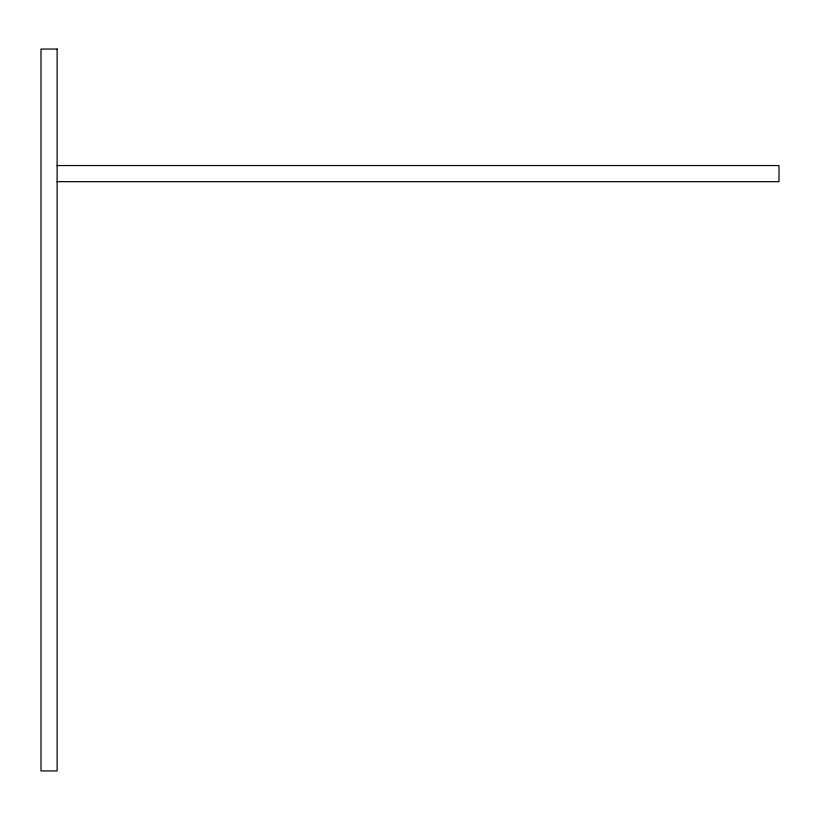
<?xml version="1.0" encoding="UTF-8"?>
<svg xmlns="http://www.w3.org/2000/svg" width="820" height="820" viewBox="0 0 820 820"><rect width="100%" height="100%" fill="white"/><g stroke="black" fill="none" stroke-linecap="round" stroke-linejoin="round"><path stroke-width="1.23" d="M57.123 165.548L779 165.548L779 181.671L57.123 181.671M57.123 49.056L41 49.056L41 770.943L57.123 770.943L57.123 49.056"/></g></svg>
